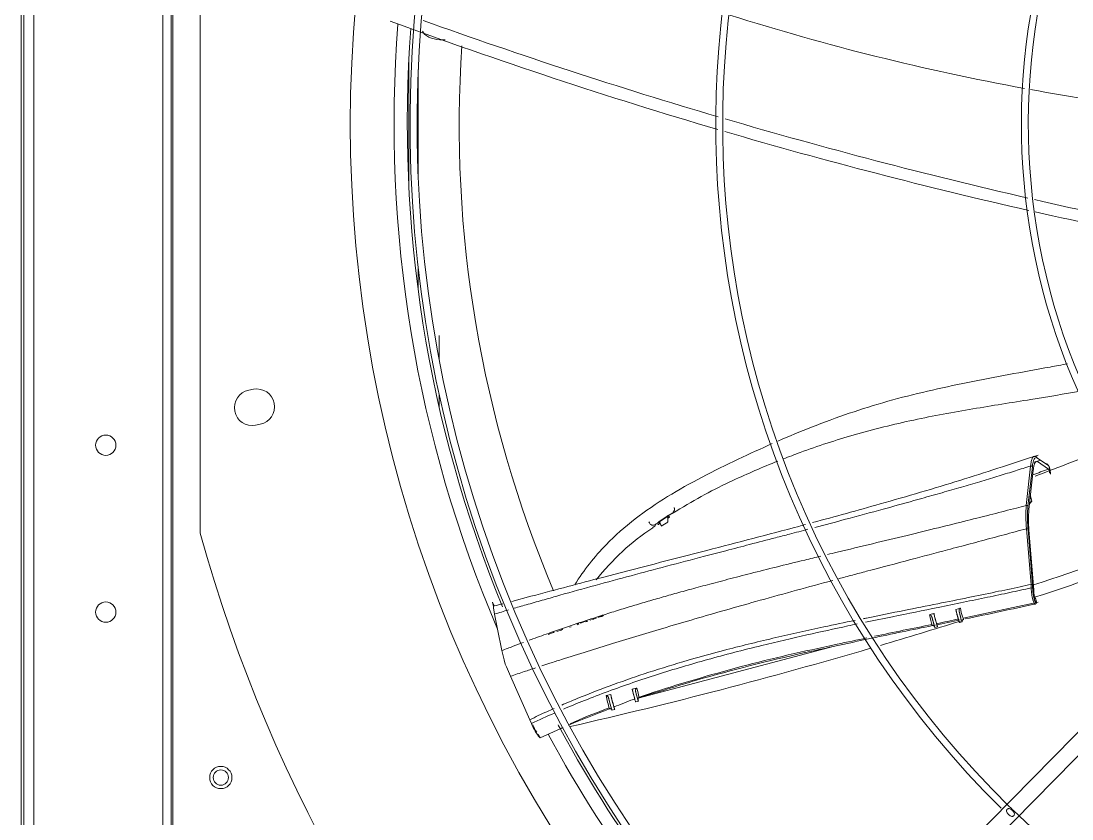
# Model space of a CAD drawing. Header units: millimetres. Extents: x 113490 to 142599, y -20467 to 115.
# Drawn here: x 124745.2 to 125123.5, y -10538.9 to -10251.9 of the extents above; entities that cross this region are included whole.
import ezdxf

# ---------------------------------------------------------------- set-up
doc = ezdxf.new("R2010")
doc.units = ezdxf.units.MM
doc.layers.add('DV3_0', color=7, linetype='Continuous')

msp = doc.modelspace()

# ---------------------------------------------------------------- linework, layer by layer
at = {"layer": 'DV3_0', "color": 7, "linetype": 'Continuous', "lineweight": 15}
for p, q in [((124745.24, -11906.49), (124745.24, -9742.49)), ((124746.24, -11906.49), (124746.24, -9742.49)), ((124796.24, -11847.85), (124796.24, -9857.26)), ((124799.24, -11847.85), (124799.24, -9857.26)), ((124809.74, -10141.82), (124809.74, -10436.16)), ((125327.2, -10303.23), (124993.6, -10641.53)), ((124994.45, -10649.21), (125332.11, -10306.79)), ((124895.75, -10373.84), (124895.75, -10365.07)), ((124828.85, -10384.38), (124827.19, -10384.72)), ((124895.75, -10390.9), (124895.75, -10386.32)), ((124829.68, -10397.27), (124831.35, -10396.94)), ((125112.13, -10409.84), (125109.84, -10410.58)), ((125110.85, -10408.98), (125114.64, -10411.54)), ((125114.97, -10413.07), (125111.04, -10410.39)), ((125114.45, -10411.22), (125114.45, -10411.22)), ((125109.54, -10413.4), (125107.96, -10427.62)), ((125108.98, -10424.66), (125108.49, -10422.83)), ((124977.82, -10429.95), (124974.93, -10431.95)), ((124979.59, -10429.06), (124980.98, -10428.25)), ((124972.6, -10434.13), (124973.57, -10433.37)), ((124974.93, -10431.95), (124975, -10432.09)), ((124975.63, -10433.58), (124978.05, -10432.1)), ((125107.98, -10435.04), (125109.7, -10456.45)), ((124914.88, -10460.96), (124915.52, -10462.29)), ((124928.72, -10458.82), (124921.81, -10460.64)), ((125084.29, -10466.66), (125111.31, -10460.98)), ((125110.67, -10460.96), (125110.3, -10459.37)), ((124915.33, -10463.02), (124915.62, -10465.21)), ((124915.62, -10462.27), (124915.52, -10462.29)), ((124918.59, -10461.49), (124917.4, -10461.81)), ((125072.82, -10465.28), (125073.79, -10465.04)), ((125073.8, -10465.09), (125072.82, -10465.28)), ((125073.8, -10465.09), (125073.79, -10465.04)), ((125081.66, -10463.53), (125083.28, -10463.08)), ((124915.62, -10465.21), (124916.71, -10470.62)), ((124945.91, -10468.6), (124945.29, -10468.8)), ((124945.36, -10469.06), (124945.98, -10468.86)), ((124945.98, -10468.86), (124945.85, -10468.4)), ((124948.13, -10467.88), (124946.47, -10468.42)), ((124948.14, -10467.93), (124946.89, -10468.34)), ((124948.47, -10467.73), (124948.13, -10467.88)), ((124948.41, -10467.81), (124948.14, -10467.93)), ((124948.6, -10467.67), (124948.41, -10467.81)), ((124948.54, -10467.99), (124948.8, -10467.84)), ((124948.8, -10467.84), (124949.04, -10467.61)), ((124949.94, -10467.32), (124950.26, -10467.37)), ((124950.98, -10466.97), (124950.49, -10467.09)), ((124950.94, -10467.08), (124950.58, -10467.16)), ((124951.21, -10466.99), (124950.94, -10467.08)), ((124951.26, -10466.88), (124950.98, -10466.97)), ((124951.55, -10466.85), (124951.21, -10466.99)), ((124951.67, -10466.71), (124951.26, -10466.88)), ((124951.74, -10466.71), (124951.55, -10466.85)), ((124951.85, -10466.57), (124951.74, -10466.71)), ((124952, -10466.82), (124952.24, -10466.59)), ((124952.9, -10466.24), (124953, -10466.35)), ((124953, -10466.35), (124953.32, -10466.4)), ((124953.41, -10466.19), (124953.24, -10466.13)), ((124953.55, -10466.12), (124953.28, -10466.14)), ((124954.05, -10466), (124953.55, -10466.12)), ((124954, -10466.11), (124953.64, -10466.19)), ((124954.28, -10466.03), (124954, -10466.11)), ((124954.32, -10465.91), (124954.05, -10466)), ((124954.61, -10465.88), (124954.28, -10466.03)), ((124954.73, -10465.75), (124954.32, -10465.91)), ((124954.8, -10465.75), (124954.61, -10465.88)), ((124954.99, -10465.59), (124954.73, -10465.75)), ((125072.13, -10465.47), (125072.82, -10465.28)), ((125082.93, -10468.26), (125083.9, -10468.01)), ((124916.71, -10470.62), (124918.23, -10478.36)), ((124934.89, -10472.55), (124936.55, -10471.99)), ((124936.55, -10471.99), (124936.89, -10471.83)), ((124936.89, -10471.83), (124937.14, -10471.63)), ((124938.01, -10471.5), (124939.67, -10470.94)), ((124939.67, -10470.94), (124940.01, -10470.79)), ((124940.01, -10470.79), (124940.25, -10470.59)), ((124942.65, -10469.95), (124943.27, -10469.74)), ((125074.09, -10470.02), (125075.06, -10469.78)), ((125036.26, -10476.66), (125038.99, -10476.07)), ((124918.23, -10478.36), (124919.13, -10481.7)), ((125037.48, -10476.85), (124967.36, -10495.45)), ((124919.13, -10481.7), (124919.46, -10483.25)), ((124919.46, -10483.25), (124919.97, -10484.15)), ((124919.97, -10484.15), (124921.34, -10487.58)), ((124921.34, -10487.58), (124928.31, -10503.2)), ((124955.79, -10494.51), (124957.44, -10494.14)), ((124965.21, -10492.27), (124966.74, -10491.88)), ((124965.21, -10492.27), (124966.86, -10491.89)), ((124967.42, -10495.2), (124968.82, -10494.7)), ((124955.99, -10499.31), (124956.65, -10499.08)), ((124958.87, -10499.39), (124958.66, -10498.6)), ((124965.63, -10495.88), (124966.09, -10495.73)), ((124966.16, -10495.74), (124965.63, -10495.88)), ((124966.44, -10496.8), (124967.41, -10496.56)), ((124966.45, -10496.77), (124967.41, -10496.53)), ((124967.41, -10496.53), (124967.32, -10496.17)), ((124957.91, -10499.73), (124957.89, -10499.64)), ((124957.91, -10499.76), (124958.88, -10499.52)), ((124928.31, -10503.2), (124928.91, -10504.57)), ((124932.01, -10509.72), (124939.28, -10506.43)), ((124940.24, -10506.1), (124940.18, -10506.02))]:
    msp.add_line(p, q, dxfattribs=at)
at = {"layer": 'DV3_0', "color": 7, "linetype": 'Continuous', "lineweight": 20}
for p, q in [((124749.84, -11903.49), (124749.84, -9745.49)), ((124799.84, -11862.07), (124799.84, -9845.59)), ((124884.84, -10312.52), (124884.84, -10265.47)), ((124888.16, -10308.64), (124888.16, -10269.34)), ((124888.16, -10348.76), (124888.16, -10340.56)), ((125107.02, -10426.11), (125108.58, -10411.96)), ((125107.62, -10426.45), (125109.19, -10412.28)), ((124977.9, -10430.09), (124975, -10432.09)), ((125108.71, -10454.54), (125107.11, -10434.5)), ((125109.24, -10454.65), (125107.64, -10434.61)), ((125108.75, -10455.8), (125108.71, -10454.54)), ((125110.67, -10461), (125110.34, -10459.58))]:
    msp.add_line(p, q, dxfattribs=at)
at = {"layer": 'DV3_0', "color": 7, "linetype": 'Continuous', "lineweight": 15}
for centre, radius in [((124775.74, -10404.49), 3.65), ((124775.74, -10464.49), 3.65), ((124817.13, -10523.99), 4), ((124817.15, -10523.99), 2.75)]:
    msp.add_circle(centre, radius, dxfattribs=at)
for centre, radius, start, end in [((125341.24, -10288.99), 477.5, 136.9802, 223.0198), ((125341.24, -10288.99), 456, 136.2282, 225.3442), ((125341.24, -10288.99), 453.5, 135.9912, 225.5589), ((125341.24, -10288.99), 343.5, 135.6595, 225.6229), ((125341.24, -10288.99), 346, 136.506, 225.3203), ((126441.25, -8898.73), 1840.9, 220.96503, 227.76772), ((125341.24, -10288.99), 236, 136.9648, 225.2631), ((125341.24, -10288.99), 233.5, 136.5342, 225.7814), ((125515, -8524.72), 1840.9, 249.75902, 253.62673), ((125539.03, -8443.29), 1921.39, 250.25788, 253.58726), ((125263.5, -9418.2), 872.25, 252.43948, 259.62023), ((125341.24, -10288.99), 457, 175.6931, 202.3224), ((125263.5, -9418.2), 872.25, 259.76861, 265.86893), ((125539.03, -8443.29), 1921.39, 253.66402, 257.02308), ((125515, -8524.72), 1840.9, 253.70468, 257.22546), ((125539.03, -8443.29), 1921.39, 257.09501, 260.12283), ((125515, -8524.72), 1840.9, 257.29812, 260.49472), ((124828.43, -10390.99), 6.4, 101.25, 281.25), ((124830.1, -10390.66), 6.4, 281.25, 101.25), ((124805.11, -9598.83), 871.89, 290.47901, 292.33228), ((124769.74, -9495.14), 980.7, 290.2634, 290.61082), ((124967.32, -10436.47), 12.36, 31.0863, 31.8376), ((125147.03, -10431.21), 39.24, 174.7559, 185.6061), ((125020.21, -10506.14), 86.33, 123.4772, 141.9595), ((125341.24, -10288.99), 551.5, 195.4775, 254.5225), ((124510.22, -8630.77), 1919.9, 288.19223, 289.74418), ((124530.8, -8701.02), 1851.09, 288.2319, 289.91843), ((125110.18, -10461.07), 0.5, 330.9289, 12.9262), ((125096.25, -10460.88), 22.84, 190.619, 201.0388), ((125105.4, -10458.93), 24.19, 190.9795, 199.6375), ((125099.1, -10460.62), 16.01, 188.8273, 200.2081), ((124694.02, -8580.69), 1926.37, 281.7096, 282.47942), ((124530.8, -8701.02), 1851.09, 286.43453, 287.3688), ((125097.62, -10460.1), 26.05, 191.8874, 200.9495), ((124694.02, -8580.69), 1926.37, 281.38636, 281.65762), ((124926.24, -9734.57), 748.94, 281.43776, 282.05045), ((125084.61, -10467.8), 0.682, 100.6555, 179.6082), ((125376.75, -12015.93), 1576.47, 101.10452, 101.8727), ((125073.34, -10470.1), 0.775, 14.577, 74.918), ((124615, -8477.27), 2043.73, 281.93018, 282.32762), ((125376.75, -12015.93), 1576.47, 101.97651, 102.37149), ((124530.8, -8701.02), 1851.09, 282.86339, 286.32061), ((125153.64, -11050.51), 585.73, 101.56002, 108.39319), ((124818.84, -9504.34), 996.79, 282.07121, 282.67051), ((123133.22, -4404.5), 6361.01, 286.762242, 286.955844), ((125012.45, -10482.68), 57.87, 191.8004, 196.6527), ((125018.19, -10479.91), 62.39, 193.1783, 197.4298), ((125026.98, -10477.14), 63.6, 193.7672, 196.9844), ((124966.82, -10491.68), 0.217, 249.4082, 281.2988), ((124968.01, -10496.18), 0.98, 106.1831, 132.1162), ((125006.06, -10483.98), 50.66, 193.4884, 198.1214), ((125302.63, -11367.16), 934.19, 111.14595, 111.60499), ((124968.43, -10495.87), 1.15, 158.6355, 195.001), ((123832.24, -7694.95), 3021.46, 291.55519, 291.85481), ((125008.17, -10645.99), 155.68, 109.5835, 114.8149), ((124944.43, -10498.72), 16.59, 200.6412, 221.5271), ((124939.11, -10501.73), 10.18, 198.7545, 215.5358), ((125341.24, -10288.99), 457, 208.4298, 225.3111), ((125341.24, -10288.99), 464.96, 208.158, 208.3412), ((125341.24, -10288.99), 343.5, 225.9212, 315.6512), ((125341.24, -10288.99), 343.5, 225.6229, 225.9212)]:
    msp.add_arc(centre, radius, start, end, dxfattribs=at)
at = {"layer": 'DV3_0', "color": 7, "linetype": 'Continuous', "lineweight": 20}
for centre, radius, start, end in [((125341.24, -10288.99), 461.75, 175.5375, 203.1631), ((125332.56, -10289.32), 429.63, 176.1966, 202.9452), ((125152.26, -10429.81), 45.39, 175.3182, 185.9265), ((125089.38, -10456.28), 19.93, 0.7189, 4.7029), ((125120.95, -10455.44), 39.1, 193.4878, 198.6422), ((125106.8, -10458.61), 34.61, 193.3187, 199.0477), ((125099.1, -10460.62), 16.01, 200.2081, 203.8309), ((125983.95, -14954.12), 4576.28, 101.47805, 101.75882), ((125177.85, -11152.32), 689.87, 102.60617, 105.9473), ((125007.93, -10482.88), 42.73, 194.0223, 198.1249), ((125022.62, -10479.05), 57.22, 192.9705, 196.4331), ((125339.82, -10290.4), 455.08, 208.1401, 208.34), ((125341.24, -10288.99), 461.75, 208.3699, 225.4011)]:
    msp.add_arc(centre, radius, start, end, dxfattribs=at)
for centre, major_axis, ratio, start_param, end_param in [((125108.71, -10412.35), (-0.498, 0.049), 0.805706, 3.450205, 5.061922), ((125112.94, -10425.51), (2.47, -16.6), 0.179754, 3.019318, 3.763452), ((125110.37, -10409.06), (-0.218, -0.45), 0.976139, 2.165143, 3.931409), ((125114.02, -10406.26), (0.83, -5.36), 0.179908, -0.200081, -0.039458), ((125107.13, -10426.52), (-0.496, 0.063), 0.833159, 3.472934, 5.046604), ((125108.76, -10454.72), (-0.498, -0.04), 0.37387, 3.336805, 4.768335), ((125108.82, -10456.11), (-0.5, -0.005), 0.617283, 3.372309, 4.844377), ((125110.18, -10461.07), (-0.437, 0.243), 0.958352, 3.141576, 3.823082), ((125110.18, -10461.07), (-0.487, -0.112), 0.366919, 2.946969, 3.140847), ((125073.44, -10470.03), (0.698, 0.05), 0.984426, 1.359553, 1.70257)]:
    msp.add_ellipse(centre, major_axis=major_axis, ratio=ratio, start_param=start_param, end_param=end_param, dxfattribs=at)
at = {"layer": 'DV3_0', "color": 7, "linetype": 'Continuous', "lineweight": 15}
for centre, major_axis, ratio, start_param, end_param in [((125114.16, -10411.62), (-0.319, -0.385), 0.964026, 2.39814, 4.055708), ((123829.16, -10939.67), (1052.8, 567.59), 0.529579, -0.151955, -0.148725), ((125110.18, -10461.07), (-0.437, 0.243), 0.958352, 2.27676, 3.141576), ((125074.32, -10466.87), (-0.74, 2.91), 0.031385, 0.880663, 3.86689), ((125082.19, -10465.35), (-0.74, 2.91), 0.031385, 0.886622, 3.14159), ((125083.16, -10465.11), (-0.74, 2.91), 0.031385, 1.37262, 3.36681), ((125073.36, -10467.12), (-0.74, 2.91), 0.031385, 1.377637, 3.141593), ((124958.07, -10496.32), (-0.81, 3.2), 0.031385, 0.813261, 3.41258), ((124965.7, -10493.89), (-0.74, 2.91), 0.031385, 0.97146, 3.141593), ((124966.67, -10493.65), (-0.74, 2.91), 0.031385, 1.418641, 3.277547), ((124957.1, -10496.56), (-0.81, 3.2), 0.031385, 1.319686, 3.141593)]:
    msp.add_ellipse(centre, major_axis=major_axis, ratio=ratio, start_param=start_param, end_param=end_param, dxfattribs=at)
for points, knots in [([(124897.85, -10258.71), (124897.21, -10258.76), (124896.57, -10258.76), (124894.5, -10258.61), (124893.14, -10258.26), (124890.94, -10257.17), (124890.1, -10256.42), (124889.71, -10255.59)], [0.3920382, 0.3920382, 0.3920382, 0.3920382, 0.5, 0.5, 0.75, 0.75, 1, 1, 1, 1]), ([(125121.81, -10375.21), (125119.72, -10375.6), (125117.64, -10375.98), (125105.59, -10378.17), (125095.71, -10379.94), (125076.18, -10383.88), (125066.56, -10386.04), (125047.8, -10391.32), (125038.68, -10394.47), (125025.67, -10399.59), (125021.63, -10401.26), (125017.63, -10403)], [0.0988758, 0.0988758, 0.0988758, 0.0988758, 0.125, 0.125, 0.25, 0.25, 0.375, 0.375, 0.5, 0.5, 0.5569003, 0.5569003, 0.5569003, 0.5569003]), ([(125019.56, -10409.41), (125021.58, -10408.62), (125029.98, -10405.44), (125045.51, -10400.34), (125066.31, -10395.23), (125087.65, -10391.37), (125107.6, -10388.2), (125120.74, -10386.07), (125126.58, -10385.01)], [0.2428611, 0.2428611, 0.2428611, 0.2428611, 0.2795611, 0.3948142, 0.5195556, 0.6421753, 0.7617357, 0.8637565, 0.8637565, 0.8637565, 0.8637565]), ([(125015.59, -10403.9), (125011.48, -10405.71), (125007.4, -10407.58), (124994.63, -10413.63), (124985.98, -10417.98), (124969.82, -10427.96), (124962.3, -10433.6), (124951.6, -10444.6), (124947.8, -10449.37), (124944.54, -10454.66)], [0.5665409, 0.5665409, 0.5665409, 0.5665409, 0.625, 0.625, 0.75, 0.75, 0.875, 0.875, 0.9567536, 0.9567536, 0.9567536, 0.9567536]), ([(125111.28, -10408.01), (125100.96, -10411.42), (125083.49, -10417.17), (125055.86, -10425.26), (125038.2, -10430.13), (125030.12, -10432.31)], [0, 0, 0, 0, 0.1564497, 0.3139341, 0.4468591, 0.4468591, 0.4468591, 0.4468591]), ([(124980.98, -10428.25), (124984.72, -10425.96), (124990.86, -10422.23), (125000.65, -10417.5), (125009.4, -10413.55), (125014.81, -10411.3), (125017.56, -10410.2)], [0, 0, 0, 0, 0.0674341, 0.1313492, 0.1805317, 0.2307038, 0.2307038, 0.2307038, 0.2307038]), ([(125110.58, -10410.36), (125110.56, -10410.37), (125110.47, -10410.41), (125110.3, -10410.55), (125110.1, -10410.86), (125109.92, -10411.31), (125109.79, -10411.75), (125109.71, -10412.16), (125109.65, -10412.47), (125109.59, -10412.89), (125109.56, -10413.22), (125109.54, -10413.4)], [0.2206589, 0.2206589, 0.2206589, 0.2206589, 0.2457421, 0.3663177, 0.4945423, 0.6134411, 0.7461812, 0.7911285, 0.8485935, 0.918337, 1, 1, 1, 1]), ([(125109.7, -10408.55), (125109.72, -10408.54), (125109.8, -10408.51), (125109.92, -10408.5), (125110.06, -10408.52), (125110.16, -10408.57), (125110.21, -10408.59)], [0.7789943, 0.7789943, 0.7789943, 0.7789943, 0.8174029, 0.8795263, 0.9404048, 1, 1, 1, 1]), ([(125114.81, -10411.62), (125114.83, -10411.63), (125114.88, -10411.64), (125114.95, -10411.7), (125115.02, -10411.8), (125115.08, -10411.92), (125115.15, -10412.06), (125115.21, -10412.2), (125115.26, -10412.35), (125115.3, -10412.5), (125115.35, -10412.64), (125115.39, -10412.78), (125115.43, -10412.94), (125115.47, -10413.13), (125115.52, -10413.34), (125115.57, -10413.59), (125115.61, -10413.85), (125115.66, -10414.12), (125115.7, -10414.38), (125115.73, -10414.66), (125115.75, -10414.84), (125115.76, -10414.94)], [0, 0, 0, 0, 0.070656, 0.138985, 0.205034, 0.267514, 0.324952, 0.376491, 0.422024, 0.462559, 0.49991, 0.536192, 0.5739, 0.615856, 0.664062, 0.718193, 0.775155, 0.831278, 0.884322, 0.938551, 1, 1, 1, 1]), ([(125115.45, -10414.52), (125115.44, -10414.47), (125115.43, -10414.37), (125115.41, -10414.23), (125115.39, -10414.08), (125115.37, -10413.95), (125115.34, -10413.77), (125115.29, -10413.57), (125115.23, -10413.35), (125115.18, -10413.22), (125115.13, -10413.13), (125115.1, -10413.08), (125115.06, -10413.05), (125115.03, -10413.03), (125115, -10413.04), (125114.98, -10413.06), (125114.97, -10413.07)], [0, 0, 0, 0, 0.061484, 0.120759, 0.17791, 0.233099, 0.286578, 0.387652, 0.494958, 0.599985, 0.656741, 0.717347, 0.789284, 0.851454, 0.928238, 1, 1, 1, 1]), ([(124980.28, -10426.89), (124980.3, -10426.94), (124980.32, -10427.03), (124980.35, -10427.16), (124980.38, -10427.29), (124980.39, -10427.41), (124980.39, -10427.53), (124980.39, -10427.64), (124980.38, -10427.8), (124980.33, -10428.01), (124980.19, -10428.3), (124979.94, -10428.63), (124979.53, -10428.99), (124979.11, -10429.26), (124978.74, -10429.46), (124978.48, -10429.59), (124978.27, -10429.69), (124978.11, -10429.77), (124978.03, -10429.81), (124977.96, -10429.85), (124977.88, -10429.9), (124977.84, -10429.93), (124977.82, -10429.95)], [0, 0, 0, 0, 0.032328, 0.063073, 0.092245, 0.119888, 0.146068, 0.170876, 0.194414, 0.256978, 0.319523, 0.419318, 0.545451, 0.702088, 0.765789, 0.831971, 0.904287, 0.924636, 0.944337, 0.963782, 0.98257, 1, 1, 1, 1]), ([(125108.96, -10424.58), (125108.98, -10424.67), (125108.9, -10424.83), (125108.62, -10425.03), (125108.43, -10425.1), (125108.32, -10425.14)], [0.5009267, 0.5009267, 0.5009267, 0.5009267, 0.7479007, 0.8535179, 1, 1, 1, 1]), ([(125108.34, -10425.1), (125108.37, -10425.09), (125108.44, -10425.07), (125108.53, -10425.07), (125108.58, -10425.09), (125108.61, -10425.11), (125108.62, -10425.13), (125108.63, -10425.16), (125108.61, -10425.19), (125108.58, -10425.24), (125108.5, -10425.29), (125108.43, -10425.32), (125108.4, -10425.33)], [0, 0, 0, 0, 0.124634, 0.249634, 0.374563, 0.424786, 0.500012, 0.562745, 0.625486, 0.750415, 0.875412, 1, 1, 1, 1]), ([(124977.9, -10430.09), (124977.91, -10430.16), (124977.93, -10430.31), (124977.96, -10430.52), (124977.98, -10430.73), (124978, -10430.92), (124978.02, -10431.11), (124978.03, -10431.29), (124978.03, -10431.46), (124978.03, -10431.61), (124978.02, -10431.75), (124978, -10431.88), (124977.98, -10431.99), (124977.95, -10432.08), (124977.91, -10432.16), (124977.86, -10432.22), (124977.82, -10432.24), (124977.8, -10432.25)], [0, 0, 0, 0, 0.0319985, 0.0644103, 0.0972083, 0.1303695, 0.1638756, 0.1977141, 0.2318782, 0.2663682, 0.3011914, 0.3363627, 0.3719057, 0.4078521, 0.444243, 0.4811279, 0.5185658, 0.5185658, 0.5185658, 0.5185658]), ([(124978.51, -10430.17), (124978.55, -10430.21), (124978.61, -10430.29), (124978.65, -10430.41), (124978.6, -10430.44), (124978.46, -10430.37), (124978.32, -10430.27), (124978.17, -10430.15), (124978.05, -10430.07), (124977.98, -10430.05), (124977.93, -10430.06), (124977.91, -10430.08), (124977.9, -10430.09)], [0, 0, 0, 0, 0.126378, 0.21914, 0.466092, 0.602057, 0.745168, 0.891066, 0.957479, 0.981985, 0.99081, 1, 1, 1, 1]), ([(124978.51, -10430.17), (124978.51, -10430.2), (124978.5, -10430.26), (124978.48, -10430.34), (124978.46, -10430.4), (124978.43, -10430.46), (124978.4, -10430.51), (124978.37, -10430.55), (124978.33, -10430.58), (124978.29, -10430.6), (124978.25, -10430.61), (124978.2, -10430.62), (124978.15, -10430.61), (124978.1, -10430.6), (124978.04, -10430.57), (124977.99, -10430.55), (124977.96, -10430.53)], [0, 0, 0, 0, 0.0396478, 0.0788683, 0.1176969, 0.1561688, 0.1943187, 0.232181, 0.2697894, 0.3071769, 0.3443762, 0.3814187, 0.4183352, 0.4551558, 0.4919094, 0.5415641, 0.5415641, 0.5415641, 0.5415641]), ([(125027.61, -10432.98), (125026.79, -10433.21), (125014.99, -10436.37), (124990.71, -10442.7), (124957.78, -10451.09), (124938.15, -10456.31), (124928.72, -10458.82)], [0.4606216, 0.4606216, 0.4606216, 0.4606216, 0.474258, 0.6546603, 0.8594124, 1, 1, 1, 1]), ([(124974.93, -10431.95), (124974.87, -10431.99), (124974.72, -10432.1), (124974.42, -10432.34), (124974.05, -10432.65), (124973.51, -10433.01), (124972.9, -10433.31), (124972.19, -10433.26), (124971.57, -10432.79), (124971.35, -10432.3), (124971.22, -10432)], [0, 0, 0, 0, 0.04318, 0.110156, 0.237581, 0.354066, 0.528948, 0.673893, 0.807982, 1, 1, 1, 1]), ([(124975, -10432.09), (124974.99, -10432.1), (124974.96, -10432.14), (124974.95, -10432.19), (124974.93, -10432.27), (124974.92, -10432.36), (124974.9, -10432.49), (124974.88, -10432.67), (124974.82, -10432.85), (124974.73, -10433.02), (124974.57, -10433.1), (124974.48, -10432.94), (124974.44, -10432.87)], [0, 0, 0, 0, 0.012152, 0.036167, 0.072819, 0.121928, 0.182541, 0.276734, 0.444448, 0.565014, 0.79299, 1, 1, 1, 1]), ([(124974.44, -10432.87), (124974.44, -10432.87), (124974.45, -10432.89), (124974.47, -10432.92), (124974.49, -10432.94), (124974.51, -10432.97), (124974.52, -10432.99), (124974.53, -10432.99)], [0, 0, 0, 0, 0.0162808, 0.0362064, 0.0597339, 0.0868175, 0.1174109, 0.1174109, 0.1174109, 0.1174109]), ([(124975, -10432.09), (124975.02, -10432.15), (124975.08, -10432.27), (124975.16, -10432.43), (124975.23, -10432.58), (124975.3, -10432.72), (124975.36, -10432.84), (124975.42, -10432.96), (124975.48, -10433.07), (124975.53, -10433.16), (124975.57, -10433.24), (124975.61, -10433.31), (124975.65, -10433.37), (124975.68, -10433.42), (124975.71, -10433.45), (124975.73, -10433.48), (124975.75, -10433.49), (124975.76, -10433.49), (124975.77, -10433.49), (124975.77, -10433.49)], [0, 0, 0, 0, 0.0318903, 0.0633931, 0.0945091, 0.1252398, 0.1555879, 0.1855574, 0.2151535, 0.2443828, 0.2732533, 0.3017752, 0.3299622, 0.3578293, 0.3853906, 0.4126604, 0.4396522, 0.4663794, 0.4748855, 0.4748855, 0.4748855, 0.4748855]), ([(125109.7, -10456.45), (125109.69, -10456.47), (125109.69, -10456.52), (125109.68, -10456.6), (125109.67, -10456.7), (125109.67, -10456.87), (125109.68, -10457.07), (125109.69, -10457.33), (125109.72, -10457.59), (125109.77, -10457.96), (125109.85, -10458.42), (125109.97, -10458.92), (125110.08, -10459.24), (125110.17, -10459.43), (125110.22, -10459.51), (125110.26, -10459.55), (125110.29, -10459.57), (125110.32, -10459.58), (125110.34, -10459.58), (125110.34, -10459.58)], [0, 0, 0, 0, 0.024695, 0.053782, 0.087879, 0.127694, 0.203988, 0.253847, 0.318526, 0.37839, 0.501334, 0.62403, 0.747508, 0.806312, 0.8729, 0.899948, 0.936287, 0.974327, 1, 1, 1, 1]), ([(125110.34, -10459.58), (125110.35, -10459.57), (125110.35, -10459.57), (125110.35, -10459.57), (125110.33, -10459.56), (125110.3, -10459.55), (125110.23, -10459.54), (125110.15, -10459.53), (125110.05, -10459.54), (125109.95, -10459.55), (125109.88, -10459.56), (125109.84, -10459.57)], [0, 0, 0, 0, 0.087092, 0.172213, 0.257026, 0.380631, 0.50268, 0.627614, 0.750237, 0.875771, 1, 1, 1, 1]), ([(125082.93, -10464.56), (125082.91, -10464.51), (125082.89, -10464.41), (125082.86, -10464.26), (125082.85, -10464.13), (125082.83, -10464), (125082.83, -10463.83), (125082.84, -10463.65), (125082.9, -10463.45), (125082.97, -10463.3), (125083.07, -10463.19), (125083.17, -10463.12), (125083.24, -10463.09), (125083.28, -10463.08)], [0, 0, 0, 0, 0.088851, 0.173568, 0.254282, 0.331144, 0.404329, 0.55088, 0.680167, 0.780153, 0.868435, 0.936175, 1, 1, 1, 1]), ([(125110.29, -10461.55), (125110.28, -10461.56), (125110.27, -10461.59), (125110.24, -10461.62), (125110.22, -10461.64), (125110.2, -10461.66), (125110.17, -10461.67), (125110.15, -10461.67), (125110.1, -10461.65), (125110.02, -10461.6), (125109.94, -10461.49), (125109.91, -10461.42)], [0, 0, 0, 0, 0.0206902, 0.0405381, 0.0595432, 0.0777058, 0.0950265, 0.1115061, 0.1271451, 0.1930185, 0.2534069, 0.2534069, 0.2534069, 0.2534069]), ([(125072.13, -10465.47), (125072.15, -10465.46), (125072.19, -10465.45), (125072.25, -10465.45), (125072.3, -10465.45), (125072.39, -10465.46), (125072.51, -10465.5), (125072.64, -10465.6), (125072.78, -10465.74), (125072.89, -10465.92), (125072.98, -10466.12), (125073.06, -10466.34), (125073.1, -10466.5), (125073.12, -10466.58)], [0, 0, 0, 0, 0.032379, 0.064877, 0.098196, 0.132989, 0.220633, 0.319533, 0.44843, 0.594641, 0.718998, 0.853852, 1, 1, 1, 1]), ([(125084.48, -10467.08), (125084.46, -10467.08), (125084.42, -10467.09), (125084.35, -10467.12), (125084.2, -10467.2), (125084.07, -10467.35), (125083.98, -10467.52), (125083.93, -10467.66), (125083.91, -10467.77), (125083.9, -10467.87), (125083.9, -10467.91), (125083.9, -10467.94)], [0, 0, 0, 0, 0.0308, 0.062191, 0.13033, 0.312414, 0.440895, 0.587725, 0.713605, 0.850761, 1, 1, 1, 1]), ([(124955.79, -10494.51), (124955.81, -10494.51), (124955.85, -10494.5), (124955.91, -10494.5), (124955.97, -10494.51), (124956.06, -10494.53), (124956.17, -10494.58), (124956.31, -10494.69), (124956.44, -10494.85), (124956.55, -10495.05), (124956.65, -10495.28), (124956.73, -10495.52), (124956.78, -10495.7), (124956.8, -10495.79)], [0, 0, 0, 0, 0.029358, 0.059261, 0.090527, 0.123873, 0.209457, 0.309205, 0.438254, 0.585956, 0.712395, 0.850229, 1, 1, 1, 1]), ([(124966.47, -10493.23), (124966.46, -10493.18), (124966.43, -10493.08), (124966.41, -10492.94), (124966.39, -10492.8), (124966.39, -10492.64), (124966.4, -10492.46), (124966.43, -10492.28), (124966.49, -10492.14), (124966.57, -10492.03), (124966.65, -10491.94), (124966.71, -10491.9), (124966.74, -10491.88)], [0, 0, 0, 0, 0.101988, 0.199112, 0.29162, 0.379801, 0.524136, 0.654838, 0.75935, 0.85428, 0.929517, 1, 1, 1, 1]), ([(124957, -10499.26), (124957.02, -10499.25), (124957.05, -10499.24), (124957.11, -10499.23), (124957.16, -10499.22), (124957.24, -10499.22), (124957.34, -10499.23), (124957.51, -10499.27), (124957.67, -10499.37), (124957.79, -10499.49), (124957.85, -10499.58), (124957.87, -10499.62), (124957.89, -10499.64)], [0, 0, 0, 0, 0.050319, 0.100915, 0.151856, 0.203202, 0.306476, 0.420612, 0.688125, 0.841016, 0.929395, 1, 1, 1, 1]), ([(124939.28, -10506.43), (124939.31, -10506.42), (124939.38, -10506.39), (124939.47, -10506.36), (124939.56, -10506.32), (124939.68, -10506.28), (124939.82, -10506.23), (124939.97, -10506.19), (124940.1, -10506.15), (124940.19, -10506.13), (124940.23, -10506.11), (124940.24, -10506.1), (124940.24, -10506.1), (124940.24, -10506.1)], [0, 0, 0, 0, 0.062517, 0.125211, 0.188491, 0.252013, 0.379928, 0.50779, 0.633992, 0.757648, 0.879107, 0.939522, 1, 1, 1, 1]), ([(125102.51, -10537.71), (125102.47, -10537.75), (125102.38, -10537.84), (125102.14, -10537.95), (125101.74, -10537.99), (125101.31, -10537.81), (125100.92, -10537.55), (125100.61, -10537.27), (125100.33, -10536.97), (125100.06, -10536.6), (125099.87, -10536.18), (125099.9, -10535.78), (125100.01, -10535.54), (125100.09, -10535.45), (125100.13, -10535.41)], [0, 0, 0, 0, 0.040471, 0.081926, 0.180876, 0.319892, 0.408079, 0.503208, 0.597701, 0.68481, 0.821378, 0.918632, 0.959731, 1, 1, 1, 1]), ([(125100.13, -10535.41), (125100.18, -10535.37), (125100.27, -10535.28), (125100.51, -10535.17), (125100.9, -10535.13), (125101.34, -10535.31), (125101.72, -10535.58), (125102.03, -10535.85), (125102.32, -10536.16), (125102.59, -10536.53), (125102.77, -10536.95), (125102.74, -10537.34), (125102.63, -10537.58), (125102.55, -10537.67), (125102.51, -10537.71)], [0, 0, 0, 0, 0.040443, 0.081793, 0.180216, 0.319289, 0.407802, 0.503208, 0.598506, 0.68594, 0.822069, 0.918689, 0.959722, 1, 1, 1, 1])]:
    msp.add_open_spline(points, degree=3, knots=knots, dxfattribs=at)
at = {"layer": 'DV3_0', "color": 7, "linetype": 'Continuous', "lineweight": 20}
for points, knots in [([(125108.58, -10411.96), (125107.67, -10412.24), (125105.84, -10412.82), (125103.05, -10413.69), (125100.17, -10414.59), (125097.2, -10415.49), (125094.15, -10416.42), (125091.01, -10417.36), (125087.78, -10418.32), (125084.46, -10419.3), (125081.05, -10420.29), (125077.55, -10421.3), (125073.96, -10422.32), (125070.29, -10423.37), (125064.13, -10425.09), (125054.69, -10427.7), (125042.81, -10430.91), (125034.61, -10433.08), (125030.92, -10434.06)], [0, 0, 0, 0, 0.014183, 0.0288022, 0.0438596, 0.0593574, 0.0752979, 0.0916834, 0.108516, 0.1257975, 0.14353, 0.1617153, 0.1803553, 0.199452, 0.2190068, 0.2761651, 0.3462044, 0.4033553, 0.4033553, 0.4033553, 0.4033553]), ([(125108.58, -10411.96), (125108.58, -10411.88), (125108.59, -10411.74), (125108.61, -10411.55), (125108.63, -10411.39), (125108.65, -10411.25), (125108.66, -10411.15), (125108.69, -10410.93), (125108.74, -10410.64), (125108.84, -10410.13), (125108.97, -10409.61), (125109.17, -10409.11), (125109.39, -10408.76), (125109.58, -10408.6), (125109.68, -10408.56), (125109.7, -10408.55)], [0, 0, 0, 0, 0.0298431, 0.0562608, 0.079214, 0.0986714, 0.1146082, 0.1270052, 0.1941541, 0.2536274, 0.3863546, 0.5051986, 0.6334618, 0.7540799, 0.7789943, 0.7789943, 0.7789943, 0.7789943]), ([(125107.02, -10426.11), (125105.82, -10426.43), (125101.82, -10427.49), (125094.72, -10429.33), (125085.39, -10431.68), (125075.1, -10434.23), (125063.76, -10436.99), (125051.58, -10439.92), (125042.01, -10442.22), (125036.6, -10443.52), (125035.45, -10443.8)], [0, 0, 0, 0, 0.0191542, 0.0640617, 0.113509, 0.1678338, 0.2276236, 0.293451, 0.3607122, 0.3789398, 0.3789398, 0.3789398, 0.3789398]), ([(125107.64, -10434.61), (125107.61, -10434.25), (125107.56, -10433.53), (125107.5, -10432.49), (125107.46, -10431.49), (125107.43, -10430.53), (125107.43, -10429.61), (125107.45, -10428.74), (125107.48, -10427.92), (125107.54, -10427.14), (125107.59, -10426.67), (125107.62, -10426.45)], [0, 0, 0, 0, 0.109418, 0.218488, 0.328111, 0.438, 0.54803, 0.65855, 0.771091, 0.885182, 1, 1, 1, 1]), ([(125028.44, -10434.71), (125026.24, -10435.29), (125022.35, -10436.31), (125015.36, -10438.13), (125007.7, -10440.12), (124999.17, -10442.34), (124989.21, -10444.94), (124977.84, -10447.92), (124964.75, -10451.4), (124951.94, -10454.87), (124941.51, -10457.76), (124933.46, -10460.04), (124927.96, -10461.61), (124924.35, -10462.66), (124922.68, -10463.14)], [0.4161929, 0.4161929, 0.4161929, 0.4161929, 0.4501907, 0.4764166, 0.5245765, 0.5686568, 0.6086149, 0.6787752, 0.7448018, 0.8115932, 0.8776529, 0.9069317, 0.9370804, 0.9632634, 0.9632634, 0.9632634, 0.9632634]), ([(125107.11, -10434.5), (125105.76, -10434.87), (125103.05, -10435.6), (125099, -10436.7), (125094.94, -10437.78), (125090.88, -10438.87), (125086.82, -10439.95), (125082.76, -10441.02), (125075.6, -10442.92), (125064.52, -10445.84), (125053.11, -10448.87), (125044.48, -10451.17), (125041.13, -10452.07), (125039.47, -10452.52)], [0, 0, 0, 0, 0.0217234, 0.0434514, 0.0651837, 0.0869197, 0.1086594, 0.1304026, 0.1521493, 0.2236007, 0.3082973, 0.3353966, 0.3621618, 0.3621618, 0.3621618, 0.3621618]), ([(125033.12, -10444.36), (125031.17, -10444.83), (125025.8, -10446.13), (125017.37, -10448.2), (125008.15, -10450.51), (124999.89, -10452.63), (124992.51, -10454.57), (124985.9, -10456.36), (124979.91, -10458.02), (124974.3, -10459.61), (124968.82, -10461.21), (124963.35, -10462.86), (124957.85, -10464.55), (124952.39, -10466.29), (124946.95, -10468.06), (124941.43, -10469.92), (124935.6, -10471.94), (124931.13, -10473.54), (124928.58, -10474.47), (124928.13, -10474.64)], [0.3911704, 0.3911704, 0.3911704, 0.3911704, 0.4219505, 0.4760424, 0.5241516, 0.5674854, 0.6062973, 0.6407511, 0.6718307, 0.7009715, 0.72961, 0.7586398, 0.7878647, 0.8169556, 0.8456389, 0.874599, 0.9053004, 0.9392274, 0.9465458, 0.9465458, 0.9465458, 0.9465458]), ([(125037.33, -10453.1), (125036.76, -10453.25), (125031.86, -10454.58), (125022.62, -10457.09), (125010.33, -10460.5), (124998.68, -10463.8), (124987.93, -10466.89), (124977.57, -10469.93), (124967.71, -10472.87), (124958.26, -10475.74), (124948.94, -10478.63), (124941.4, -10481.01), (124935.96, -10482.76), (124933.63, -10483.51), (124932.7, -10483.82)], [0.3735983, 0.3735983, 0.3735983, 0.3735983, 0.3827721, 0.4523653, 0.5223247, 0.580713, 0.6402671, 0.6958477, 0.7484166, 0.7999318, 0.8492257, 0.8999629, 0.9226776, 0.9379893, 0.9379893, 0.9379893, 0.9379893]), ([(125108.71, -10454.54), (125107.43, -10454.82), (125103.18, -10455.74), (125095.64, -10457.33), (125085.73, -10459.36), (125074.76, -10461.57), (125062.59, -10463.99), (125053.64, -10465.79), (125048.72, -10466.79), (125048.3, -10466.87)], [0, 0, 0, 0, 0.0210593, 0.0696993, 0.1235028, 0.183056, 0.2489584, 0.3224962, 0.3293416, 0.3293416, 0.3293416, 0.3293416]), ([(125108.75, -10455.8), (125106.22, -10456.35), (125100.98, -10457.5), (125092.87, -10459.2), (125084.26, -10460.98), (125072.88, -10463.3), (125061.1, -10465.68), (125052.36, -10467.49), (125049.1, -10468.17)], [0, 0, 0, 0, 0.0417012, 0.0860656, 0.1330959, 0.1827939, 0.2725774, 0.3260678, 0.3260678, 0.3260678, 0.3260678]), ([(125109.91, -10461.42), (125109.87, -10461.35), (125109.78, -10461.19), (125109.66, -10460.87), (125109.53, -10460.48), (125109.36, -10459.89), (125109.16, -10459.04), (125108.99, -10458.1), (125108.89, -10457.35), (125108.83, -10456.86), (125108.79, -10456.46), (125108.77, -10456.12), (125108.76, -10455.91), (125108.75, -10455.8)], [0.2534069, 0.2534069, 0.2534069, 0.2534069, 0.3175249, 0.3785502, 0.4412392, 0.5027172, 0.6254039, 0.7493043, 0.8107487, 0.8740286, 0.9140105, 0.9560016, 1, 1, 1, 1]), ([(125045.38, -10467.47), (125041.63, -10468.24), (125032.12, -10470.23), (125016.71, -10473.64), (124999.77, -10477.77), (124983.97, -10482.13), (124969.87, -10486.5), (124957.19, -10490.92), (124947.32, -10494.76), (124941.66, -10497.15), (124939.82, -10497.94)], [0.3452723, 0.3452723, 0.3452723, 0.3452723, 0.406586, 0.5009576, 0.5981454, 0.6857366, 0.7633916, 0.8342268, 0.9005803, 0.9325562, 0.9325562, 0.9325562, 0.9325562]), ([(125046.2, -10468.77), (125045.07, -10469.01), (125039.02, -10470.29), (125027.54, -10472.79), (125013.85, -10475.97), (125001.91, -10478.97), (124989.36, -10482.34), (124974.25, -10486.81), (124959.52, -10491.83), (124948.31, -10496.12), (124942.98, -10498.31), (124940.5, -10499.36)], [0.3419243, 0.3419243, 0.3419243, 0.3419243, 0.3606127, 0.4412254, 0.5306463, 0.5863802, 0.6389306, 0.739368, 0.8394667, 0.8887403, 0.9320126, 0.9320126, 0.9320126, 0.9320126]), ([(124926.11, -10475.38), (124924.87, -10475.84), (124922.24, -10476.83), (124919.61, -10477.83), (124918.23, -10478.36)], [0.95740736, 0.95740736, 0.95740736, 0.95740736, 0.97745289, 1, 1, 1, 1]), ([(124930.37, -10484.58), (124929.02, -10485.02), (124926.01, -10486.01), (124923, -10487.02), (124921.34, -10487.58)], [0.95067555, 0.95067555, 0.95067555, 0.95067555, 0.97269727, 1, 1, 1, 1]), ([(124937.14, -10499.11), (124936.26, -10499.51), (124933.3, -10500.83), (124930.36, -10502.21), (124928.31, -10503.2)], [0.94812441, 0.94812441, 0.94812441, 0.94812441, 0.96364208, 1, 1, 1, 1])]:
    msp.add_open_spline(points, degree=3, knots=knots, dxfattribs=at)
at = {"layer": 'DV3_0', "color": 7, "linetype": 'Continuous', "lineweight": 15}
msp.add_rational_spline([(125114.15, -10411.23), (125114.47, -10411.11), (125114.76, -10411.28), (125114.81, -10411.62)], [1.21852171348, 0.920082528787, 0.927331319704, 1.24026808623], degree=3, dxfattribs=at)
at = {"layer": 'DV3_0', "color": 7, "linetype": 'Continuous', "lineweight": 20}
msp.add_rational_spline([(125107.11, -10434.5), (125107.37, -10434.47), (125107.58, -10434.52), (125107.64, -10434.61)], [1.11446401249, 0.944538786466, 0.963807843942, 1.17227118492], degree=3, dxfattribs=at)
for points in [[(125110.67, -10461), (125110.65, -10461.03), (125110.61, -10461.08), (125110.55, -10461.11), (125110.48, -10461.1), (125110.41, -10461.05), (125110.33, -10460.96), (125110.25, -10460.83), (125110.17, -10460.67), (125110.08, -10460.47), (125110, -10460.24), (125109.92, -10459.99), (125109.83, -10459.7), (125109.75, -10459.4), (125109.68, -10459.08), (125109.61, -10458.74), (125109.55, -10458.39), (125109.49, -10458.04), (125109.44, -10457.68), (125109.39, -10457.33), (125109.36, -10456.98), (125109.33, -10456.65), (125109.31, -10456.33), (125109.31, -10456.13), (125109.31, -10456.03)], [(124918.59, -10461.48), (124917.6, -10461.74), (124916.61, -10462), (124915.62, -10462.27)], [(124920.67, -10463.73), (124918.99, -10464.22), (124917.31, -10464.72), (124915.62, -10465.21)], [(124937.19, -10500.8), (124934.42, -10502.03), (124931.66, -10503.3), (124928.91, -10504.57)]]:
    msp.add_open_spline(points, degree=3, dxfattribs=at)

doc.saveas('drawing.dxf')
